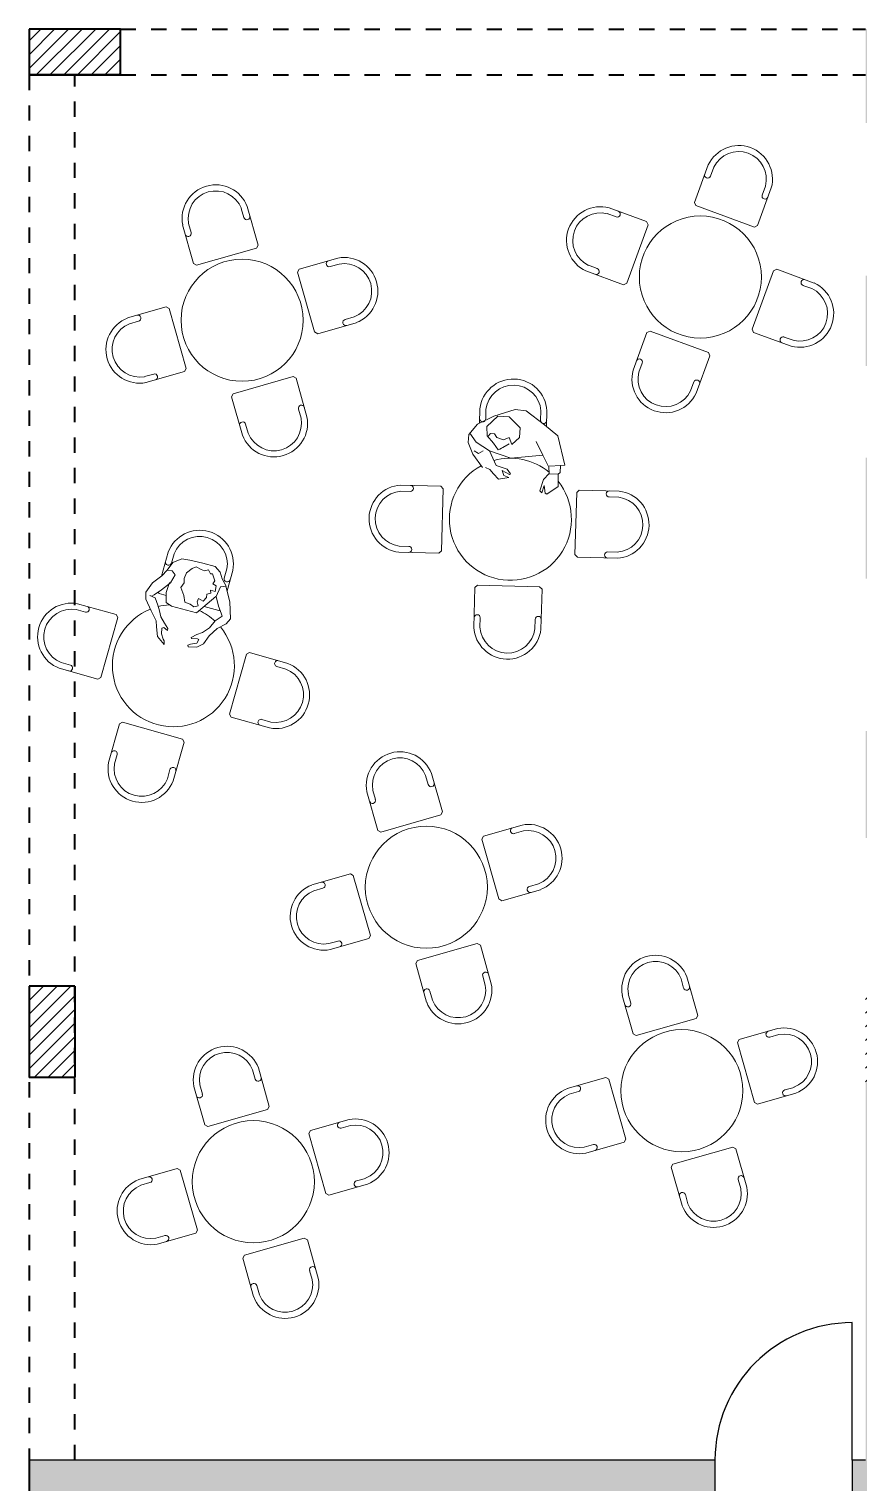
# Model space of a CAD drawing. Header units: millimetres. Extents: x 114 to 1075, y 58 to 426.
# Drawn here: x 1049.42 to 1054.86, y 197.05 to 206.57 of the extents above; entities that cross this region are included whole.
import ezdxf

# ---------------------------------------------------------------- set-up
doc = ezdxf.new("R2010")
doc.units = ezdxf.units.MM
doc.linetypes.add('HIDDEN2', pattern=[0.1875, 0.125, -0.0625])
for name, color, linetype, lineweight in [('ARREDI attrezzature - furniture', 175, 'Continuous', 9), ('MURATURA sezioni - section wall', 7, 'Continuous', 40), ('PERSONE - people', 251, 'Continuous', 5)]:
    doc.layers.add(name, color=color, linetype=linetype, lineweight=lineweight)
for name, color, linetype in [('infissi', 7, 'Continuous'), ('pilastri', 1, 'Continuous'), ('PROGETTO', 7, 'Continuous')]:
    doc.layers.add(name, color=color, linetype=linetype)

# ---------------------------------------------------------------- blocks, each defined once
blk = doc.blocks.new('Taularo3')
for p, q in [((-0.474, 0.792), (-0.418, 0.737)), ((-0.44, 0.829), (-0.208, 0.597)), ((0.46, 0.821), (0.229, 0.589)), ((0.494, 0.784), (0.439, 0.729)), ((-0.208, 0.569), (-0.208, 0.597)), ((-0.569, 0.208), (-0.208, 0.569)), ((0.229, 0.561), (0.229, 0.589)), ((0.589, 0.2), (0.229, 0.561)), ((-0.829, 0.44), (-0.597, 0.208)), ((-0.792, 0.474), (-0.737, 0.419)), ((0.849, 0.432), (0.618, 0.2)), ((0.812, 0.466), (0.757, 0.411)), ((-0.597, 0.208), (-0.569, 0.208)), ((0.618, 0.2), (0.589, 0.2)), ((-0.806, -0.445), (-0.574, -0.213)), ((-0.546, -0.213), (-0.574, -0.213)), ((-0.185, -0.574), (-0.546, -0.213)), ((0.206, -0.566), (0.566, -0.205)), ((0.566, -0.205), (0.595, -0.205)), ((0.827, -0.437), (0.595, -0.205)), ((-0.769, -0.479), (-0.714, -0.424)), ((0.79, -0.471), (0.735, -0.416)), ((-0.185, -0.602), (-0.185, -0.574)), ((0.206, -0.594), (0.206, -0.566)), ((0.438, -0.826), (0.206, -0.594)), ((-0.417, -0.834), (-0.185, -0.602)), ((-0.451, -0.797), (-0.396, -0.742)), ((0.471, -0.789), (0.416, -0.734))]:
    blk.add_line(p, q)
blk.add_circle((0, 0), 0.5)
for centre, radius, start, end in [((-0.617, 0.618), 0.276, 49.9791, 220.0209), ((-0.617, 0.618), 0.226, 50.5027, 219.4973), ((0.638, 0.61), 0.276, 319.9791, 130.0209), ((0.638, 0.61), 0.226, 320.5027, 129.4973), ((-0.401, 0.755), 0.025, 225, 45), ((0.421, 0.747), 0.025, 135, 315), ((-0.754, 0.401), 0.025, 225, 45), ((0.775, 0.393), 0.025, 135, 315), ((-0.594, -0.623), 0.276, 139.9791, 310.0209), ((-0.732, -0.406), 0.025, 315, 135), ((0.615, -0.615), 0.276, 229.9791, 40.0209), ((0.615, -0.615), 0.226, 230.5027, 39.4973), ((0.752, -0.398), 0.025, 45, 225), ((-0.594, -0.623), 0.226, 140.5027, 309.4973), ((-0.378, -0.76), 0.025, 315, 135), ((0.399, -0.752), 0.025, 45, 225)]:
    blk.add_arc(centre, radius, start, end)

msp = doc.modelspace()

# ---------------------------------------------------------------- hatches: boundary and pattern name
at = {"layer": 'pilastri', "true_color": 0x636466, "transparency": 33554687}
h = msp.add_hatch(color=251, dxfattribs=at)
h.dxf.hatch_style = 1
h.paths.add_polyline_path([(1073.5419, 206.5737), (1068.1123, 206.5737), (1068.1123, 206.2737), (1067.9419, 206.2737), (1067.9419, 206.1999), (1068.1419, 206.1999), (1068.1419, 206.2737), (1070.9419, 206.2737), (1070.9419, 205.3327), (1070.9669, 205.3327), (1070.9669, 205.5059), (1071.0169, 205.5059), (1071.0169, 205.3327), (1071.0419, 205.3327), (1071.0419, 206.2737), (1073.5419, 206.2737)])
h.paths.add_polyline_path([(1074.1419, 206.2737), (1073.8419, 206.2737), (1073.8419, 205.7575), (1074.1419, 205.7575)])
h.paths.add_polyline_path([(1074.1419, 204.8575), (1073.8419, 204.8575), (1073.8419, 203.7737), (1071.0419, 203.7737), (1071.0419, 204.4327), (1070.9419, 204.4327), (1070.9419, 203.7737), (1068.1419, 203.7737), (1068.1419, 205.3999), (1067.9419, 205.3999), (1067.9419, 202.0309), (1067.9419, 201.5752), (1064.8821, 201.5752), (1064.8821, 202.2837), (1064.7821, 202.2837), (1064.7821, 201.4752), (1067.9419, 201.4752), (1067.9419, 201.313), (1068.0169, 201.313), (1068.0169, 201.8234), (1068.0669, 201.8234), (1068.0669, 201.313), (1068.1419, 201.313), (1068.1419, 201.6237), (1068.1919, 201.6237), (1068.1919, 201.7237), (1068.1419, 201.7237), (1068.1419, 203.6737), (1071.5325, 203.6737), (1071.5325, 203.5959), (1071.6325, 203.5959), (1071.6325, 203.6737), (1072.4919, 203.6737), (1072.4919, 203.6037), (1072.5919, 203.6037), (1072.5919, 203.6737), (1073.8419, 203.6737), (1073.8419, 202.8037), (1072.5919, 202.8037), (1072.5919, 203.0037), (1072.4919, 203.0037), (1072.4919, 202.7037), (1073.8419, 202.7037), (1073.8419, 202.6501), (1074.1419, 202.6501)])
h.paths.add_polyline_path([(1067.5123, 206.5737), (1066.5289, 206.5737), (1066.5289, 206.2737), (1067.5123, 206.2737)])
h.paths.add_polyline_path([(1065.5289, 206.5737), (1064.9289, 206.5737), (1064.9289, 206.2737), (1065.5289, 206.2737)])
h.paths.add_polyline_path([(1063.9289, 206.5737), (1062.0827, 206.5737), (1062.0827, 206.2737), (1063.2359, 206.2737), (1063.2359, 204.3237), (1063.3359, 204.3237), (1063.3359, 206.2737), (1063.9289, 206.2737)])
h.paths.add_polyline_path([(1061.4827, 206.5737), (1056.0527, 206.5737), (1056.0527, 206.2737), (1060.1074, 206.2737), (1060.1074, 203.6678), (1059.235, 203.6678), (1059.235, 203.6428), (1059.6242, 203.6428), (1059.6242, 203.5928), (1059.235, 203.5928), (1059.235, 203.5678), (1060.1074, 203.5678), (1060.1074, 200.2737), (1060.4074, 200.2737), (1060.4074, 200.3235), (1060.4074, 201.7056), (1061.1277, 201.7056), (1061.1277, 201.8056), (1060.4074, 201.8056), (1060.4074, 204.9916), (1060.4074, 206.2737), (1061.4827, 206.2737)])
h.paths.add_polyline_path([(1055.4527, 206.5737), (1054.9074, 206.5737), (1054.9074, 205.9574), (1055.2074, 205.9574), (1055.2074, 206.2737), (1055.4527, 206.2737)])
h.paths.add_polyline_path([(1055.2074, 204.9574), (1054.9074, 204.9574), (1054.9074, 204.3659), (1055.2074, 204.3659)])
h.paths.add_polyline_path([(1055.2074, 203.5678), (1058.435, 203.5678), (1058.435, 203.6678), (1055.2074, 203.6678), (1055.2074, 203.7659), (1054.9074, 203.7659), (1054.9074, 202.9737), (1055.2074, 202.9737)])
h.paths.add_polyline_path([(1055.2074, 201.9737), (1054.9074, 201.9737), (1054.9074, 201.2737), (1055.2074, 201.2737)])
h.paths.add_polyline_path([(1055.2074, 199.6737), (1054.9074, 199.6737), (1054.9074, 197.1982), (1054.8201, 197.1982), (1054.8201, 196.8982), (1055.2074, 196.8982), (1055.2074, 198.2752), (1058.4894, 198.2752), (1058.4894, 198.3752), (1055.2074, 198.3752)])
h.paths.add_polyline_path([(1060.4074, 199.6737), (1060.1074, 199.6737), (1060.1074, 198.3752), (1059.3894, 198.3752), (1059.3894, 198.3502), (1059.8394, 198.3502), (1059.8394, 198.3002), (1059.3894, 198.3002), (1059.3894, 198.2752), (1060.2074, 198.2752), (1060.5074, 198.2752), (1060.5074, 198.3752), (1060.4574, 198.3752), (1060.4074, 198.3752)])
h.paths.add_polyline_path([(1053.9201, 197.1982), (1049.4235, 197.1982), (1049.4235, 193.6988), (1049.7235, 193.6988), (1049.7235, 196.8982), (1053.9201, 196.8982)])
at = {"layer": 'PROGETTO', "transparency": 33554687}
h = msp.add_hatch(dxfattribs=at)
h.set_pattern_fill('ANSI31', color=1, scale=0.02)
h.set_pattern_definition([(45, (-311.07975, 145.974316), (-0.0449012806, 0.0449012806), [])])
h.paths.add_polyline_path([(1056.0527, 186.6888), (1055.4527, 186.6888), (1055.4527, 186.3888), (1056.0527, 186.3888)])
h.paths.add_polyline_path([(1062.0827, 186.6888), (1061.4827, 186.6888), (1061.4827, 186.3888), (1062.0827, 186.3888)])
h.paths.add_polyline_path([(1068.1123, 186.6888), (1067.5123, 186.6888), (1067.5123, 186.3889), (1068.1123, 186.3889)])
h.paths.add_polyline_path([(1074.1419, 186.6888), (1073.5419, 186.6888), (1073.5419, 186.3888), (1074.1419, 186.3888)])
h.paths.add_polyline_path([(1068.2627, 193.3988), (1067.9627, 193.3988), (1067.9627, 192.7988), (1068.2627, 192.7988)])
h.paths.add_polyline_path([(1062.3227, 193.3988), (1062.0227, 193.3988), (1062.0227, 192.7988), (1062.3227, 192.7988)])
h.paths.add_polyline_path([(1056.0227, 193.3915), (1055.7227, 193.3915), (1055.7227, 192.7988), (1056.0227, 192.7988)])
h.paths.add_polyline_path([(1074.1419, 193.6988), (1073.8419, 193.6988), (1073.8419, 193.0988), (1074.1419, 193.0988)])
h.paths.add_polyline_path([(1049.7235, 193.6988), (1049.4235, 193.6988), (1049.4235, 193.0988), (1049.7235, 193.0988)])
h.paths.add_polyline_path([(1049.7238, 200.3037), (1049.4238, 200.3037), (1049.4238, 199.7037), (1049.7238, 199.7037)])
h.paths.add_polyline_path([(1050.0235, 206.5737), (1049.4235, 206.5737), (1049.4235, 206.2737), (1050.0235, 206.2737)])
h.paths.add_polyline_path([(1056.0527, 206.5737), (1055.4527, 206.5737), (1055.4527, 206.2737), (1056.0527, 206.2737)])
h.paths.add_polyline_path([(1062.0827, 206.5737), (1061.4827, 206.5737), (1061.4827, 206.2737), (1062.0827, 206.2737)])
h.paths.add_polyline_path([(1068.1123, 206.5737), (1067.5123, 206.5737), (1067.5123, 206.2737), (1068.1123, 206.2737)])
h.paths.add_polyline_path([(1074.1419, 206.5737), (1073.5419, 206.5737), (1073.5419, 206.2737), (1074.1419, 206.2737)])
h.paths.add_polyline_path([(1060.4074, 200.2737), (1060.1074, 200.2737), (1060.1074, 199.6737), (1060.4074, 199.6737)])
h.paths.add_polyline_path([(1055.2074, 200.2737), (1054.9074, 200.2737), (1054.9074, 199.6737), (1055.2074, 199.6737)])
h.paths.add_polyline_path([(1068.1419, 200.2737), (1067.9419, 200.2737), (1067.9419, 199.6737), (1068.1419, 199.6737)])
h.paths.add_polyline_path([(1074.1419, 200.2737), (1073.8419, 200.2737), (1073.8419, 199.6737), (1074.1419, 199.6737)])

# ---------------------------------------------------------------- linework, layer by layer
for p, q in [((1053.9201, 197.1982), (1049.4235, 197.1982)), ((1053.9201, 197.1982), (1053.9201, 196.8982)), ((1054.8201, 197.1982), (1054.8201, 196.8982)), ((1054.9074, 197.1982), (1054.8201, 197.1982))]:
    msp.add_line(p, q)
at = {"layer": 'ARREDI attrezzature - furniture'}
for p, q in [((1052.3789, 204.0855), (1052.3764, 203.9925)), ((1052.4189, 204.0825), (1052.4171, 204.0203)), ((1052.7787, 204.0725), (1052.777, 204.0103)), ((1052.8188, 204.0732), (1052.8159, 203.9699)), ((1051.86, 203.586), (1052.1223, 203.5787)), ((1052.1378, 203.5623), (1052.1223, 203.5787)), ((1052.1265, 203.1545), (1052.1378, 203.5623)), ((1051.8607, 203.546), (1051.923, 203.5443)), ((1053.0021, 203.1301), (1053.0134, 203.538)), ((1053.0134, 203.538), (1053.0299, 203.5535)), ((1053.2921, 203.5462), (1053.0299, 203.5535)), ((1053.2892, 203.5063), (1053.2269, 203.508)), ((1051.8507, 203.1861), (1051.913, 203.1844)), ((1050.3361, 203.1474), (1050.2913, 202.9898)), ((1050.374, 203.1347), (1050.357, 203.0748)), ((1051.8478, 203.1462), (1052.11, 203.1389)), ((1052.11, 203.1389), (1052.1265, 203.1545)), ((1053.0177, 203.1137), (1053.0021, 203.1301)), ((1053.2799, 203.1064), (1053.0177, 203.1137)), ((1053.2792, 203.1464), (1053.2169, 203.1482)), ((1050.7204, 203.0364), (1050.7034, 202.9765)), ((1050.7593, 203.0273), (1050.7213, 202.8934)), ((1052.3391, 202.6534), (1052.3464, 202.9156)), ((1052.3629, 202.9311), (1052.3464, 202.9156)), ((1052.7707, 202.9198), (1052.3629, 202.9311)), ((1052.7863, 202.9034), (1052.7707, 202.9198)), ((1052.779, 202.6411), (1052.7863, 202.9034)), ((1049.7421, 202.8089), (1049.9944, 202.7373)), ((1050.2701, 202.8849), (1050.2754, 202.8753)), ((1050.2754, 202.8753), (1050.3221, 202.862)), ((1049.7329, 202.7699), (1049.7928, 202.7529)), ((1050.0055, 202.7175), (1049.8941, 202.325)), ((1049.9944, 202.7373), (1050.0055, 202.7175)), ((1050.5719, 202.7911), (1050.6679, 202.7639)), ((1050.6679, 202.7639), (1050.6746, 202.7676)), ((1052.3792, 202.6541), (1052.3809, 202.7163)), ((1052.739, 202.6441), (1052.7408, 202.7063)), ((1049.6346, 202.4236), (1049.6945, 202.4066)), ((1050.8482, 202.4784), (1050.7368, 202.0859)), ((1050.8679, 202.4894), (1050.8482, 202.4784)), ((1051.1203, 202.4178), (1050.8679, 202.4894)), ((1049.6219, 202.3856), (1049.8743, 202.314)), ((1049.8941, 202.325), (1049.8743, 202.314)), ((1051.1076, 202.3798), (1051.0477, 202.3968)), ((1050.7368, 202.0859), (1050.7478, 202.0661)), ((1051.0001, 201.9945), (1050.7478, 202.0661)), ((1051.0093, 202.0335), (1050.9494, 202.0505)), ((1049.9449, 201.7692), (1050.0165, 202.0215)), ((1050.0165, 202.0215), (1050.0363, 202.0326)), ((1050.0363, 202.0326), (1050.4288, 201.9212)), ((1050.3682, 201.649), (1050.4398, 201.9014)), ((1050.4288, 201.9212), (1050.4398, 201.9014)), ((1049.9839, 201.76), (1050.0009, 201.8199)), ((1050.3302, 201.6617), (1050.3472, 201.7216))]:
    msp.add_line(p, q, dxfattribs=at)
for centre, radius, start, end in [((1052.5983, 204.0602), 0.2208, 3.38703, 173.42882), ((1052.5983, 204.0602), 0.1808, 3.91061, 172.90524), ((1052.3972, 204.0208), 0.02, 178.40792, 358.40792), ((1052.797, 204.0097), 0.02, 178.40792, 358.40792), ((1052.5791, 203.3619), 0.4, 50.68726, 105.86738), ((1052.5791, 203.3619), 0.4, 118.61228, 38.50137), ((1051.8731, 203.3656), 0.2208, 93.38703, 263.42882), ((1051.9235, 203.5643), 0.02, 268.40792, 88.40792), ((1051.8731, 203.3656), 0.1808, 93.91061, 262.90524), ((1053.2275, 203.528), 0.02, 88.40792, 268.40792), ((1053.2668, 203.3268), 0.1808, 273.91061, 82.90524), ((1053.2668, 203.3268), 0.2208, 273.38703, 83.42882), ((1050.5425, 203.0689), 0.2208, 349.1343, 159.17609), ((1050.5425, 203.0689), 0.1808, 349.65788, 158.65251), ((1051.9124, 203.1644), 0.02, 268.40792, 88.40792), ((1050.3378, 203.0803), 0.02, 164.1552, 344.1552), ((1053.2164, 203.1282), 0.02, 88.40792, 268.40792), ((1050.7226, 202.9711), 0.02, 164.1552, 344.1552), ((1049.7004, 202.592), 0.2208, 79.1343, 249.17609), ((1050.3698, 202.4022), 0.4, 93.71258, 104.46192), ((1049.7004, 202.592), 0.1808, 79.65788, 248.65251), ((1049.7983, 202.7722), 0.02, 254.1552, 74.1552), ((1050.3698, 202.4022), 0.4, 112.21361, 39.6842), ((1050.3698, 202.4022), 0.4, 46.9752, 64.87646), ((1052.3609, 202.7169), 0.02, 358.40792, 178.40792), ((1052.7608, 202.7058), 0.02, 358.40792, 178.40792), ((1052.5596, 202.6664), 0.2208, 183.38703, 353.42882), ((1052.5596, 202.6664), 0.1808, 183.91061, 352.90524), ((1051.0418, 202.2113), 0.2208, 259.1343, 69.17609), ((1051.0532, 202.416), 0.02, 74.1552, 254.1552), ((1049.689, 202.3874), 0.02, 254.1552, 74.1552), ((1051.0418, 202.2113), 0.1808, 259.65788, 68.65251), ((1050.944, 202.0312), 0.02, 74.1552, 254.1552), ((1049.9816, 201.8254), 0.02, 344.1552, 164.1552), ((1050.1618, 201.7276), 0.2208, 169.1343, 339.17609), ((1050.1618, 201.7276), 0.1808, 169.65788, 338.65251), ((1050.3664, 201.7162), 0.02, 344.1552, 164.1552)]:
    msp.add_arc(centre, radius, start, end, dxfattribs=at)
at = {"layer": 'infissi'}
msp.add_line((1054.8201, 197.1982), (1054.8201, 198.0982), dxfattribs=at)
msp.add_arc((1054.8201, 197.1982), 0.9, 90, 180, dxfattribs=at)
at = {"layer": 'MURATURA sezioni - section wall'}
for p, q in [((1050.0235, 206.5737), (1049.4235, 206.5737)), ((1049.4235, 206.5737), (1049.4235, 206.2737)), ((1050.0235, 206.2737), (1050.0235, 206.5737)), ((1050.0235, 206.2737), (1049.4235, 206.2737)), ((1049.4235, 206.2737), (1050.0235, 206.2737)), ((1049.7238, 200.3037), (1049.4238, 200.3037)), ((1049.4238, 200.3037), (1049.4238, 199.7037)), ((1049.7238, 200.3037), (1049.7238, 199.7037)), ((1049.7238, 199.7037), (1049.4238, 199.7037)), ((1049.4235, 197.1982), (1049.4235, 186.3988))]:
    msp.add_line(p, q, dxfattribs=at)
at = {"layer": 'MURATURA sezioni - section wall', "linetype": 'HIDDEN2', "ltscale": 0.6}
for p, q in [((1050.0235, 206.5737), (1054.9074, 206.5737)), ((1049.4235, 206.2737), (1049.4235, 197.1982)), ((1049.7238, 197.1982), (1049.7238, 206.2737)), ((1050.0235, 206.2737), (1054.9074, 206.2737))]:
    msp.add_line(p, q, dxfattribs=at)
at = {"layer": 'PERSONE - people'}
for points in [[(1052.397, 203.7003), (1052.3316, 203.7881), (1052.3028, 203.8639), (1052.3055, 203.9165), (1052.3627, 203.9858), (1052.4705, 204.0384), (1052.6092, 204.0816), (1052.6816, 204.0716), (1052.8025, 203.9812), (1052.8892, 203.9084), (1052.9351, 203.7175), (1052.9077, 203.7133), (1052.9045, 203.6689), (1052.8913, 203.6572), (1052.8927, 203.5771), (1052.818, 203.5263), (1052.8065, 203.534), (1052.8012, 203.5834), (1052.7843, 203.5356), (1052.7726, 203.5488), (1052.7964, 203.6218), (1052.833, 203.6624), (1052.8308, 203.7037), (1052.7908, 203.7817), (1052.5817, 203.7625), (1052.441, 203.8104), (1052.4848, 203.7132), (1052.5579, 203.6894), (1052.5788, 203.6601), (1052.5736, 203.6543), (1052.5251, 203.6822), (1052.5351, 203.6496), (1052.5691, 203.6348), (1052.5004, 203.6257), (1052.4682, 203.6599), (1052.4446, 203.689), (1052.4163, 203.7014)], [(1052.5713, 203.8559), (1052.5284, 203.8315), (1052.5202, 203.8283), (1052.5095, 203.8222), (1052.4988, 203.8162), (1052.4687, 203.8615), (1052.4275, 203.9091), (1052.4244, 203.9697), (1052.4955, 204.037), (1052.5703, 204.0326), (1052.6432, 203.9618), (1052.6382, 203.898), (1052.5881, 203.8512), (1052.5719, 203.8973), (1052.534, 203.8815), (1052.4889, 203.8985), (1052.4738, 203.9226), (1052.4489, 203.924), (1052.4332, 203.9066)], [(1052.441, 203.8104), (1052.3551, 203.8666), (1052.3134, 203.9261)], [(1052.7908, 203.7817), (1052.7474, 203.8706)], [(1052.3995, 203.811), (1052.3701, 203.7928), (1052.3415, 203.8107)], [(1052.8331, 203.6596), (1052.8913, 203.6572)], [(1052.8333, 203.7094), (1052.9105, 203.7134)]]:
    msp.add_lwpolyline(points, dxfattribs=at)
at = {"layer": 'PERSONE - people', "linetype": 'ByBlock'}
for points in [[(1050.7161, 202.924), (1050.6883, 202.971), (1050.6773, 203.0153), (1050.6428, 203.0525), (1050.5625, 203.0733), (1050.4781, 203.0933), (1050.4258, 203.1022), (1050.366, 203.078), (1050.3283, 203.0279)], [(1050.6477, 202.8552), (1050.5627, 202.7833), (1050.5218, 202.7498), (1050.3576, 202.7924), (1050.3213, 202.8163), (1050.3224, 202.8826), (1050.3446, 202.9469)]]:
    msp.add_lwpolyline(points, dxfattribs=at)
for points in [[(1050.3082, 202.5418), (1050.2664, 202.5948), (1050.2587, 202.6577), (1050.2563, 202.6976), (1050.2235, 202.7617), (1050.1884, 202.8383), (1050.1899, 202.8849), (1050.2325, 202.9453), (1050.2947, 202.9924), (1050.3283, 203.0279), (1050.3625, 203.0241), (1050.3804, 202.9975), (1050.35, 202.9454), (1050.2918, 202.8991), (1050.2438, 202.8677), (1050.2275, 202.8586), (1050.2148, 202.8622), (1050.25, 202.8483), (1050.2672, 202.7984), (1050.2784, 202.7619), (1050.2868, 202.7223), (1050.3107, 202.6822), (1050.3338, 202.6463), (1050.3302, 202.6336), (1050.3061, 202.6521), (1050.2932, 202.648), (1050.2907, 202.6115), (1050.3024, 202.5768), (1050.3089, 202.5652)], [(1050.5245, 202.8215), (1050.5343, 202.8422), (1050.5649, 202.8257), (1050.5871, 202.8488), (1050.5878, 202.8721), (1050.615, 202.8782), (1050.6124, 202.8965), (1050.6437, 202.8896), (1050.6503, 202.9269), (1050.6283, 202.939), (1050.6417, 202.9587), (1050.6271, 203.004), (1050.6134, 203.004), (1050.5996, 203.0314), (1050.5738, 203.0231), (1050.5512, 203.0334), (1050.5188, 203.0504), (1050.4924, 203.0402), (1050.455, 203.0116), (1050.4405, 202.9746), (1050.4401, 202.9453), (1050.4194, 202.9139), (1050.4385, 202.8635), (1050.4453, 202.8185), (1050.4787, 202.8051), (1050.5034, 202.7883), (1050.5328, 202.7956)], [(1050.6436, 202.6957), (1050.6057, 202.6516), (1050.5612, 202.6191), (1050.5242, 202.6061), (1050.4857, 202.5876), (1050.4878, 202.5811), (1050.5284, 202.5794), (1050.5365, 202.5732), (1050.5238, 202.5493), (1050.4811, 202.5438), (1050.4653, 202.5365), (1050.4664, 202.5264), (1050.5226, 202.5242), (1050.5681, 202.5466), (1050.6045, 202.599), (1050.6572, 202.6468), (1050.7149, 202.6775), (1050.7433, 202.7086), (1050.7399, 202.8212), (1050.7138, 202.9227), (1050.6775, 202.9192), (1050.65, 202.8565), (1050.6654, 202.7933), (1050.6818, 202.7475), (1050.6899, 202.7276), (1050.6829, 202.7237)]]:
    msp.add_lwpolyline(points, close=True, dxfattribs=at)

# ---------------------------------------------------------------- block references
at = {"layer": 'ARREDI attrezzature - furniture', "yscale": 0.8000000000000114, "zscale": 0.8}
for p, xscale, rotation in [((1053.8242, 204.9492), -0.7999999999999889, 114.8975419374063), ((1050.8201, 204.666), -0.800000000000007, 150.8975419374254), ((1052.0279, 200.9513), -0.800000000000007, 150.8975419374254), ((1053.7027, 199.6179), -0.800000000000007, 150.8975419374254), ((1050.8936, 199.0217), -0.800000000000007, 150.8975419374254)]:
    msp.add_blockref('Taularo3', p, dxfattribs=dict(at, xscale=xscale, rotation=rotation))

doc.saveas('drawing.dxf')
